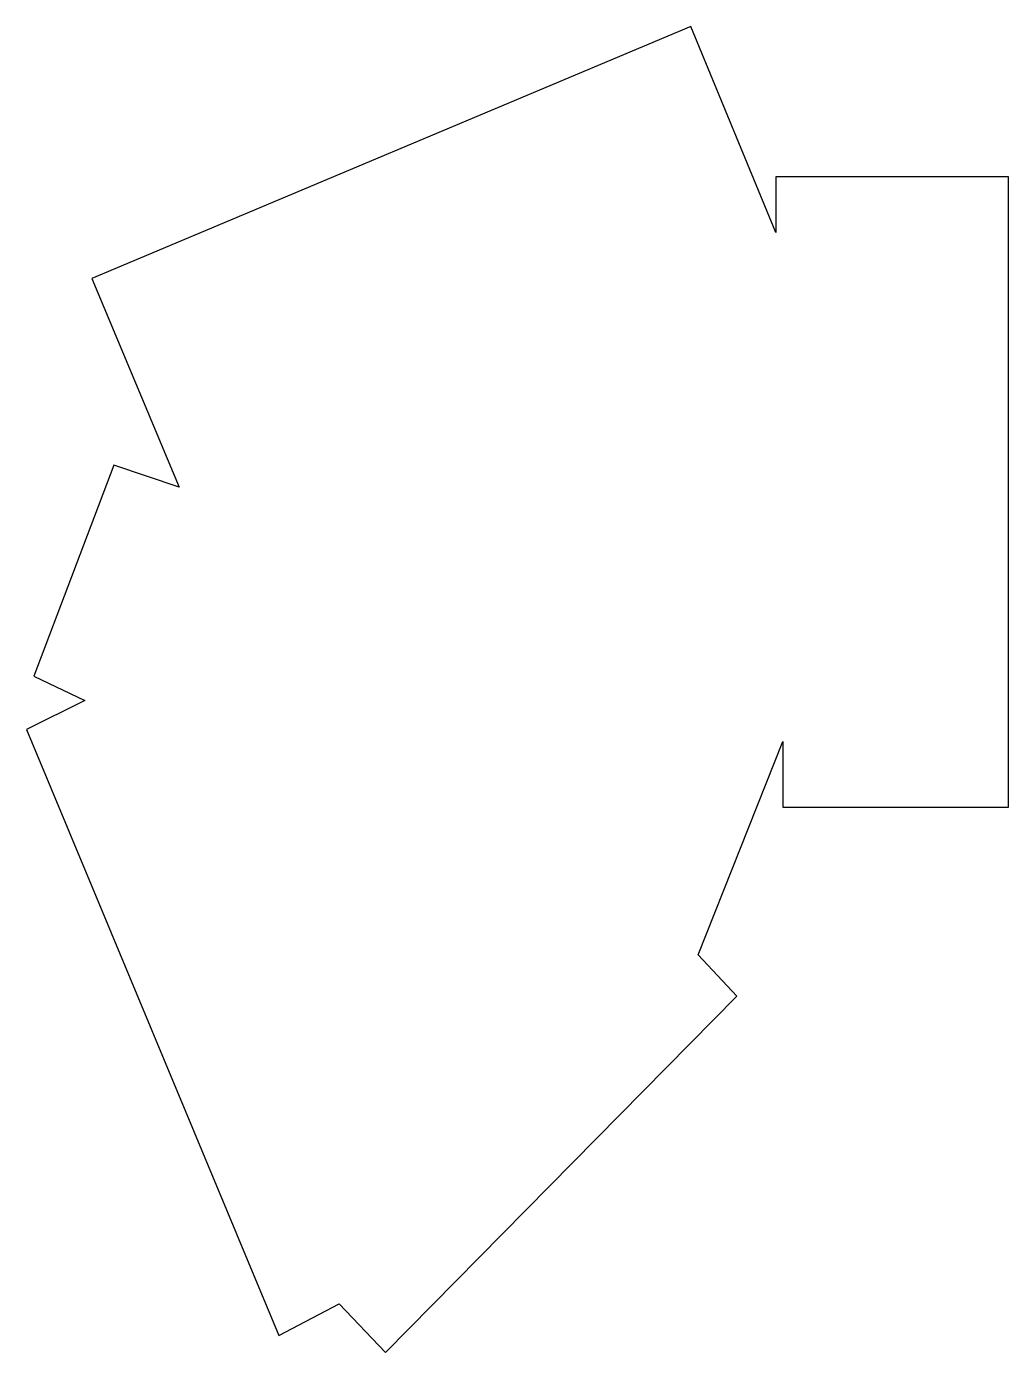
# Model space of a CAD drawing. Header units: centimetres. Extents: x -8 to 8, y -10.8 to 10.8.
import ezdxf

# ---------------------------------------------------------------- set-up
doc = ezdxf.new("R2010")
doc.units = ezdxf.units.CM
doc.header["$MEASUREMENT"] = 0
doc.layers.add('Camada 1', color=7, linetype='Continuous')

msp = doc.modelspace()

# ---------------------------------------------------------------- linework, layer by layer
at = {"layer": 'Camada 1'}
msp.add_open_spline([(-6.94657, 6.70908), (-6.94657, 6.70908), (2.8301, 10.82557), (2.8301, 10.82557), (2.8301, 10.82557), (2.8301, 10.82557), (4.21543, 7.46113), (4.21543, 7.46113), (4.21543, 7.46113), (4.21543, 7.46113), (4.21543, 8.37151), (4.21543, 8.37151), (4.21543, 8.37151), (4.21543, 8.37151), (8.01527, 8.37151), (8.01527, 8.37151), (8.01527, 8.37151), (8.01527, 8.37151), (8.01527, -1.9197), (8.01527, -1.9197), (8.01527, -1.9197), (8.01527, -1.9197), (4.33418, -1.9197), (4.33418, -1.9197), (4.33418, -1.9197), (4.33418, -1.9197), (4.33418, -0.85102), (4.33418, -0.85102), (4.33418, -0.85102), (4.33418, -0.85102), (2.94882, -4.33418), (2.94882, -4.33418), (2.94882, -4.33418), (2.94882, -4.33418), (3.58215, -5.00707), (3.58215, -5.00707), (3.58215, -5.00707), (3.58215, -5.00707), (-2.15719, -10.82557), (-2.15719, -10.82557), (-2.15719, -10.82557), (-2.15719, -10.82557), (-2.90924, -10.03394), (-2.90924, -10.03394), (-2.90924, -10.03394), (-2.90924, -10.03394), (-3.89878, -10.5485), (-3.89878, -10.5485), (-3.89878, -10.5485), (-3.89878, -10.5485), (-8.01527, -0.65308), (-8.01527, -0.65308), (-8.01527, -0.65308), (-8.01527, -0.65308), (-7.06531, -0.1781), (-7.06531, -0.1781), (-7.06531, -0.1781), (-7.06531, -0.1781), (-7.89653, 0.21769), (-7.89653, 0.21769), (-7.89653, 0.21769), (-7.89653, 0.21769), (-6.59033, 3.66132), (-6.59033, 3.66132), (-6.59033, 3.66132), (-6.59033, 3.66132), (-5.52163, 3.30506), (-5.52163, 3.30506), (-5.52163, 3.30506), (-5.52163, 3.30506), (-6.94657, 6.70908), (-6.94657, 6.70908)], degree=3, knots=[0, 0, 0, 0, 0.05263158, 0.05263158, 0.05263158, 0.05263158, 0.10526316, 0.10526316, 0.10526316, 0.10526316, 0.15789474, 0.15789474, 0.15789474, 0.15789474, 0.21052632, 0.21052632, 0.21052632, 0.21052632, 0.26315789, 0.26315789, 0.26315789, 0.26315789, 0.31578947, 0.31578947, 0.31578947, 0.31578947, 0.36842105, 0.36842105, 0.36842105, 0.36842105, 0.42105263, 0.42105263, 0.42105263, 0.42105263, 0.47368421, 0.47368421, 0.47368421, 0.47368421, 0.52631579, 0.52631579, 0.52631579, 0.52631579, 0.57894737, 0.57894737, 0.57894737, 0.57894737, 0.63157895, 0.63157895, 0.63157895, 0.63157895, 0.68421053, 0.68421053, 0.68421053, 0.68421053, 0.73684211, 0.73684211, 0.73684211, 0.73684211, 0.78947368, 0.78947368, 0.78947368, 0.78947368, 0.84210526, 0.84210526, 0.84210526, 0.84210526, 0.89473684, 0.89473684, 0.89473684, 0.89473684, 1, 1, 1, 1], dxfattribs=at)

doc.saveas('drawing.dxf')
